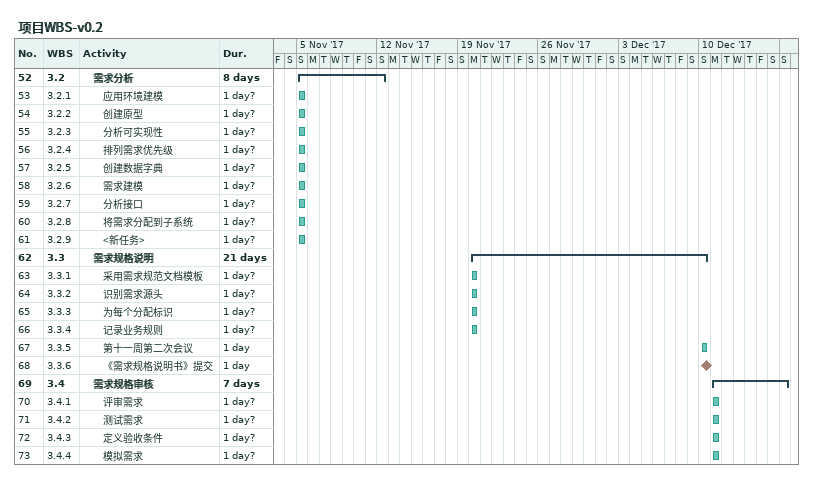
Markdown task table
项目WBS-v0.2

| ID | WBS | Task | Duration | Start | Finish |
|---|---|---|---|---|---|
| 52 | 3.2 | **需求分析** | 8d | 2017-11-05 | 2017-11-12 |
| 53 | 3.2.1 | 应用环境建模 | 1d? | 2017-11-05 | 2017-11-05 |
| 54 | 3.2.2 | 创建原型 | 1d? | 2017-11-05 | 2017-11-05 |
| 55 | 3.2.3 | 分析可实现性 | 1d? | 2017-11-05 | 2017-11-05 |
| 56 | 3.2.4 | 排列需求优先级 | 1d? | 2017-11-05 | 2017-11-05 |
| 57 | 3.2.5 | 创建数据字典 | 1d? | 2017-11-05 | 2017-11-05 |
| 58 | 3.2.6 | 需求建模 | 1d? | 2017-11-05 | 2017-11-05 |
| 59 | 3.2.7 | 分析接口 | 1d? | 2017-11-05 | 2017-11-05 |
| 60 | 3.2.8 | 将需求分配到子系统 | 1d? | 2017-11-05 | 2017-11-05 |
| 61 | 3.2.9 | <新任务> | 1d? | 2017-11-05 | 2017-11-05 |
| 62 | 3.3 | **需求规格说明** | 21d | 2017-11-20 | 2017-12-10 |
| 63 | 3.3.1 | 采用需求规范文档模板 | 1d? | 2017-11-20 | 2017-11-20 |
| 64 | 3.3.2 | 识别需求源头 | 1d? | 2017-11-20 | 2017-11-20 |
| 65 | 3.3.3 | 为每个分配标识 | 1d? | 2017-11-20 | 2017-11-20 |
| 66 | 3.3.4 | 记录业务规则 | 1d? | 2017-11-20 | 2017-11-20 |
| 67 | 3.3.5 | 第十一周第二次会议 | 1d | 2017-12-10 | 2017-12-10 |
| 68 | 3.3.6 | 《需求规格说明书》提交 | 1d | 2017-12-10 | 2017-12-10 |
| 69 | 3.4 | **需求规格审核** | 7d | 2017-12-11 | 2017-12-17 |
| 70 | 3.4.1 | 评审需求 | 1d? | 2017-12-11 | 2017-12-11 |
| 71 | 3.4.2 | 测试需求 | 1d? | 2017-12-11 | 2017-12-11 |
| 72 | 3.4.3 | 定义验收条件 | 1d? | 2017-12-11 | 2017-12-11 |
| 73 | 3.4.4 | 模拟需求 | 1d? | 2017-12-11 | 2017-12-11 |
